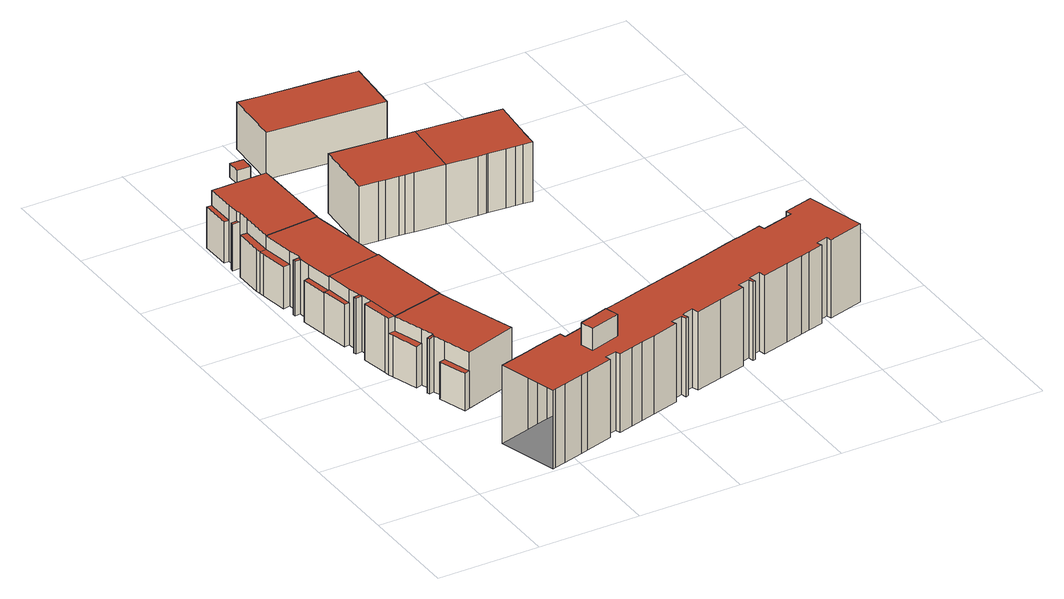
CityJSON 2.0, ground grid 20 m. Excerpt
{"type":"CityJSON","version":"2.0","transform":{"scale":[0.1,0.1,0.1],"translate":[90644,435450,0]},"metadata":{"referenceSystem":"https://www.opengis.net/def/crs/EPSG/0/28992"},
"CityObjects":{
"building1":{"type":"Building","attributes":{"TerrainHeight":2.54,"bron_tex":"UltraCAM-X 10cm juni 2008","voll_tex":"complete","bron_geo":"Lidar 15-30 punten - nov. 2008","status":"1"},"geometry":[{"type":"MultiSurface","lod":"2","boundaries":[[[0,1,2,3]],[[4,5,6,7,8,9,10,11,12,13,14]],[[15,16,17,18,19]],[[20,21,22,23]],[[24,25,26,27,28,29,30,31,32,33,34,35,36,37,38,39]],[[0,3,32,31]],[[2,1,30,40]],[[1,0,31,30]],[[14,13,26,25]],[[13,12,27,26]],[[12,11,28,27]],[[11,10,29,28]],[[10,9,40,29]],[[9,8,3,2]],[[8,7,33,32]],[[7,6,23,22]],[[6,5,37,36]],[[5,4,19,18]],[[18,17,38,37]],[[17,16,39,38]],[[16,15,24,39]],[[20,23,36,35]],[[22,21,34,33]],[[21,20,35,34]]],"semantics":{"surfaces":[{"type":"RoofSurface"},{"type":"GroundSurface"},{"type":"WallSurface"}],"values":[0,0,0,0,1,2,2,2,2,2,2,2,2,2,2,2,2,2,2,2,2,2,2,2]}}]},
"building2":{"type":"Building","attributes":{"TerrainHeight":2.43,"bron_tex":"UltraCAM-X 10cm juni 2008","voll_tex":"complete","bron_geo":"Lidar 15-30 punten - nov. 2008","status":"1"},"geometry":[{"type":"MultiSurface","lod":"2","boundaries":[[[41,42,43,44,45]],[[46,47,48,49,50,45,44,51,52,53,54]],[[55,56,57,58]],[[59,60,61,62]],[[63,64,65,66,67,25,24,68,69,70,71,72,73,74,75,76]],[[47,46,77,78]],[[46,54,65,64]],[[54,53,66,65]],[[53,52,67,66]],[[52,51,25,67]],[[51,44,4,14]],[[45,50,71,70]],[[50,49,62,61]],[[49,48,75,74]],[[48,47,55,58]],[[56,55,79,80]],[[58,57,76,75]],[[57,56,63,76]],[[59,62,74,73]],[[61,60,72,71]],[[60,59,73,72]],[[41,45,70,69]],[[44,43,15,19]],[[43,42,68,24]],[[42,41,69,68]]],"semantics":{"surfaces":[{"type":"RoofSurface"},{"type":"GroundSurface"},{"type":"WallSurface"}],"values":[0,0,0,0,1,2,2,2,2,2,2,2,2,2,2,2,2,2,2,2,2,2,2,2,2]}}]},
"building3":{"type":"Building","attributes":{"TerrainHeight":2.63,"bron_tex":"UltraCAM-X 10cm juni 2008","voll_tex":"complete","bron_geo":"Lidar 15-30 punten - nov. 2008","status":"1"},"geometry":[{"type":"MultiSurface","lod":"2","boundaries":[[[81,82,83,84,85]],[[86,87,88,89,90,78,77,91,92,93,94]],[[95,96,97,98]],[[99,80,79,100]],[[101,102,103,104,105,64,63,106,107,108,109,110,111,112,113,114]],[[84,83,113,112]],[[83,82,114,113]],[[82,81,101,114]],[[94,93,103,102]],[[93,92,104,103]],[[92,91,105,104]],[[91,77,64,105]],[[78,90,100,79]],[[90,89,108,107]],[[89,88,98,97]],[[88,87,112,111]],[[87,86,85,84]],[[95,98,111,110]],[[97,96,109,108]],[[96,95,110,109]],[[99,100,107,106]],[[80,99,106,63]]],"semantics":{"surfaces":[{"type":"RoofSurface"},{"type":"GroundSurface"},{"type":"WallSurface"}],"values":[0,0,0,0,1,2,2,2,2,2,2,2,2,2,2,2,2,2,2,2,2,2]}}]},
"building4":{"type":"Building","attributes":{"TerrainHeight":2.47,"bron_tex":"UltraCAM-X 10cm juni 2008","voll_tex":"complete","bron_geo":"Lidar 15-30 punten - nov. 2008","status":"1"},"geometry":[{"type":"MultiSurface","lod":"2","boundaries":[[[115,116,117,118,119,120,121,122,123,124,125]],[[126,127,81,85,128]],[[129,130,131,132]],[[133,134,135,136]],[[137,138,139,140,141,102,101,142,143,144,145,146,147,148,149,150]],[[115,125,138,151]],[[125,124,139,138]],[[124,123,140,139]],[[123,122,141,140]],[[122,121,102,141]],[[121,120,86,94]],[[120,119,128,85]],[[119,118,145,144]],[[118,117,136,135]],[[117,116,149,148]],[[116,115,132,131]],[[126,128,144,143]],[[81,127,142,101]],[[127,126,143,142]],[[129,132,151,137]],[[131,130,150,149]],[[130,129,137,150]],[[133,136,148,147]],[[135,134,146,145]],[[134,133,147,146]]],"semantics":{"surfaces":[{"type":"RoofSurface"},{"type":"GroundSurface"},{"type":"WallSurface"}],"values":[0,0,0,0,1,2,2,2,2,2,2,2,2,2,2,2,2,2,2,2,2,2,2,2,2]}}]},
"building5":{"type":"Building","attributes":{"TerrainHeight":2.58,"bron_tex":"UltraCAM-X 10cm juni 2008","voll_tex":"complete","bron_geo":"Lidar 15-30 punten - nov. 2008","status":"1"},"geometry":[{"type":"MultiSurface","lod":"2","boundaries":[[[152,153,154,155]],[[156,157,158,159]],[[152,155,157,156]],[[155,154,158,157]],[[154,153,159,158]],[[153,152,156,159]]],"semantics":{"surfaces":[{"type":"RoofSurface"},{"type":"GroundSurface"},{"type":"WallSurface"}],"values":[0,1,2,2,2,2]}}]},
"building6":{"type":"Building","attributes":{"TerrainHeight":3.5,"bron_tex":"UltraCAM-X 10cm juni 2008","voll_tex":"complete","bron_geo":"Lidar 15-30 punten - nov. 2008","status":"1"},"geometry":[{"type":"MultiSurface","lod":"2","boundaries":[[[160,161,162,163]],[[164,165,166,167,168,169,170,171,172,173,174,175,176,177,178,179,180,181,182,183,184,185,186,187,188,189,186,185,190,191,192,193,194,195,196,197,198,199,200,201,202,203,204,205,206,207,208,209,210,211,212,213,214,215,216,217,218,219,220,221,222,223,224,225,226,227,228,229,230,231,232,233]],[[234,235,236,237,238,239,240,241,242,243,244,245,246,247,248,249,250,251,252,253,254,255,256,257,258,259,260,261,262,263,264,265,266,267,268,269,270,271,272,273,274,275,276,277,278,279,280,281,282,283,284,285,286,287,288,289,290,291]],[[160,163,186,189]],[[163,162,187,186]],[[162,161,188,187]],[[161,160,189,188]],[[198,197,283,282]],[[197,196,284,283]],[[196,195,285,284]],[[195,194,286,285]],[[194,193,287,286]],[[193,192,288,287]],[[192,191,289,288]],[[191,190,290,289]],[[190,185,291,290]],[[185,184,292,291]],[[184,183,234,292]],[[183,182,293,234]],[[182,181,235,293]],[[181,180,294,235]],[[180,179,236,294]],[[179,178,295,236]],[[178,177,237,295]],[[177,176,238,237]],[[176,175,239,238]],[[175,174,240,239]],[[174,173,241,240]],[[173,172,296,241]],[[172,171,242,296]],[[171,170,243,242]],[[170,169,244,243]],[[169,168,245,244]],[[168,167,246,245]],[[167,166,247,246]],[[165,164,249,248]],[[164,233,250,249]],[[233,232,251,250]],[[232,231,252,251]],[[231,230,253,252]],[[230,229,297,253]],[[229,228,254,297]],[[228,227,255,254]],[[227,226,256,255]],[[226,225,257,256]],[[225,224,258,257]],[[224,223,259,258]],[[223,222,260,259]],[[222,221,261,260]],[[221,220,262,261]],[[220,219,263,262]],[[219,218,264,263]],[[218,217,265,264]],[[217,216,266,265]],[[216,215,267,266]],[[215,214,268,267]],[[214,213,269,268]],[[213,212,270,269]],[[212,211,271,270]],[[211,210,272,271]],[[210,209,298,272]],[[209,208,273,298]],[[208,207,274,273]],[[207,206,275,274]],[[206,205,276,275]],[[205,204,277,276]],[[204,203,278,277]],[[203,202,299,278]],[[202,201,279,299]],[[201,200,280,279]],[[200,199,281,280]]],"semantics":{"surfaces":[{"type":"RoofSurface"},{"type":"GroundSurface"},{"type":"WallSurface"}],"values":[0,0,1,2,2,2,2,2,2,2,2,2,2,2,2,2,2,2,2,2,2,2,2,2,2,2,2,2,2,2,2,2,2,2,2,2,2,2,2,2,2,2,2,2,2,2,2,2,2,2,2,2,2,2,2,2,2,2,2,2,2,2,2,2,2,2,2,2,2,2,2]}}]},
"building7":{"type":"Building","attributes":{"TerrainHeight":2.68,"bron_tex":"UltraCAM-X 10cm juni 2008","voll_tex":"complete","bron_geo":"Lidar 15-30 punten - nov. 2008","status":"1"},"geometry":[{"type":"MultiSurface","lod":"2","boundaries":[[[300,301,302,303,304,305,306,307,308,309,310]],[[311,312,313,314,315,316,317,318,319,320,321]],[[300,310,311,321]],[[310,309,312,311]],[[309,308,313,312]],[[308,307,314,313]],[[306,305,316,315]],[[305,304,317,316]],[[304,303,318,317]],[[303,302,319,318]],[[302,301,320,319]],[[301,300,321,320]]],"semantics":{"surfaces":[{"type":"RoofSurface"},{"type":"GroundSurface"},{"type":"WallSurface"}],"values":[0,1,2,2,2,2,2,2,2,2,2,2]}}]},
"building8":{"type":"Building","attributes":{"TerrainHeight":2.47,"bron_tex":"UltraCAM-X 10cm juni 2008","voll_tex":"complete","bron_geo":"Lidar 15-30 punten - nov. 2008","status":"1"},"geometry":[{"type":"MultiSurface","lod":"2","boundaries":[[[322,323,324,325,326,327,328]],[[329,330,331,332,333,334,335]],[[322,328,330,329]],[[328,327,331,330]],[[327,326,332,331]],[[326,325,333,332]],[[325,324,334,333]],[[324,323,335,334]],[[323,322,329,335]]],"semantics":{"surfaces":[{"type":"RoofSurface"},{"type":"GroundSurface"},{"type":"WallSurface"}],"values":[0,1,2,2,2,2,2,2,2]}}]},
"building9":{"type":"Building","attributes":{"TerrainHeight":2.69,"bron_tex":"UltraCAM-X 10cm juni 2008","voll_tex":"complete","bron_geo":"Lidar 15-30 punten - nov. 2008","status":"1"},"geometry":[{"type":"MultiSurface","lod":"2","boundaries":[[[307,306,336,337,338,339,340,341,342,343,344,345,346]],[[314,347,348,349,350,351,352,353,354,355,356,357,315]],[[307,346,347,314]],[[346,345,348,347]],[[345,344,349,348]],[[358,343,350,359]],[[343,342,351,350]],[[342,341,352,351]],[[341,340,353,352]],[[340,339,354,353]],[[339,338,355,354]],[[338,337,356,355]],[[337,336,357,356]],[[336,306,315,357]]],"semantics":{"surfaces":[{"type":"RoofSurface"},{"type":"GroundSurface"},{"type":"WallSurface"}],"values":[0,1,2,2,2,2,2,2,2,2,2,2,2,2]}}]}
},
"vertices":[
[100,301,75],[118,246,75],[128,250,75],[111,304,75],[78,416,112],[97,357,112],[105,333,112],[103,327,112],[111,304,112],[128,250,112],[232,283,112],[224,307,112],[209,354,112],[189,419,112],[182,441,112],[65,413,83],[68,404,83],[84,352,83],[97,357,83],[78,416,83],[91,329,111],[93,324,111],[103,327,111],[105,333,111],[65,413,0],[182,441,0],[189,419,0],[209,354,0],[224,307,0],[232,283,0],[118,246,0],[100,301,0],[111,304,0],[103,327,0],[93,324,0],[91,329,0],[105,333,0],[97,357,0],[84,352,0],[68,404,0],[128,250,0],
[54,476,113],[63,423,113],[65,413,113],[78,416,113],[68,478,113],[156,602,113],[48,585,113],[56,531,113],[60,507,113],[64,502,113],[182,441,113],[178,464,113],[167,530,113],[159,580,113],[48,585,85],[37,583,85],[46,530,85],[56,531,85],[50,506,112],[51,500,112],[64,502,112],[60,507,112],[37,583,0],[156,602,0],[159,580,0],[167,530,0],[178,464,0],[63,423,0],[54,476,0],[68,478,0],[64,502,0],[51,500,0],[50,506,0],[60,507,0],[56,531,0],[46,530,0],[156,602,111],[48,585,111],[48,585,83],[37,583,83],
[10,753,84],[11,743,84],[20,690,84],[33,692,84],[23,754,84],[23,754,111],[33,692,111],[37,668,111],[35,661,111],[39,638,111],[152,624,111],[144,677,111],[133,740,111],[129,763,111],[24,666,109],[25,660,109],[35,661,109],[37,668,109],[28,636,83],[39,638,83],[10,753,0],[129,763,0],[133,740,0],[144,677,0],[152,624,0],[28,636,0],[39,638,0],[35,661,0],[25,660,0],[24,666,0],[37,668,0],[33,692,0],[20,690,0],[11,743,0],
[17,928,112],[18,871,112],[19,847,112],[22,841,112],[22,817,112],[23,754,112],[129,763,112],[129,787,112],[128,851,112],[127,904,112],[127,930,112],[8,817,84],[9,762,84],[22,817,84],[7,928,82],[8,871,82],[18,871,82],[17,928,82],[8,847,93],[8,841,93],[22,841,93],[19,847,93],[7,928,0],[127,930,0],[127,904,0],[128,851,0],[129,787,0],[9,762,0],[8,817,0],[22,817,0],[22,841,0],[8,841,0],[8,847,0],[19,847,0],[18,871,0],[8,871,0],[17,928,0],
[158,1081,27],[184,1080,27],[185,1106,27],[159,1107,27],[158,1081,0],[159,1107,0],[185,1106,0],[184,1080,0],
[268,111,201],[276,85,201],[336,104,201],[328,130,201],[810,189,157],[879,208,157],[847,323,157],[791,308,157],[794,296,157],[730,278,157],[727,290,157],[695,281,157],[677,276,157],[674,276,157],[652,270,157],[597,254,157],[539,238,157],[517,232,157],[508,230,157],[494,226,157],[453,215,157],[438,211,157],[417,205,157],[380,195,157],[369,192,157],[359,189,157],[328,130,157],[336,104,157],[276,85,157],[268,111,157],[338,183,157],[307,175,157],[310,163,157],[258,148,157],[255,160,157],[224,152,157],[202,146,157],[179,139,157],[119,123,157],[151,7,157],[157,9,157],[180,15,157],[219,26,157],[233,30,157],[287,45,157],[284,55,157],[307,61,157],[310,51,157],[339,59,157],[363,66,157],[391,73,157],[443,88,157],[440,98,157],[463,104,157],[466,94,157],[472,96,157],[468,109,157],[491,115,157],[495,102,157],[548,117,157],[601,131,157],[599,142,157],[622,148,157],[625,138,157],[630,139,157],[627,152,157],[650,159,157],[653,146,157],[706,160,157],[740,169,157],[758,174,157],[787,182,157],[784,192,157],[807,199,157],[380,195,0],[438,211,0],[494,226,0],[517,232,0],[539,238,0],[597,254,0],[652,270,0],[674,276,0],[695,281,0],[727,290,0],[730,278,0],[794,296,0],[791,308,0],[847,323,0],[879,208,0],[810,189,0],[807,199,0],[784,192,0],[787,182,0],[758,174,0],[706,160,0],[653,146,0],[650,159,0],[627,152,0],[630,139,0],[625,138,0],[622,148,0],[599,142,0],[601,131,0],[548,117,0],[495,102,0],[491,115,0],[468,109,0],[472,96,0],[466,94,0],[463,104,0],[440,98,0],[443,88,0],[391,73,0],[339,59,0],[310,51,0],[307,61,0],[284,55,0],[287,45,0],[233,30,0],[180,15,0],[157,9,0],[151,7,0],[119,123,0],[179,139,0],[202,146,0],[224,152,0],[255,160,0],[258,148,0],[310,163,0],[307,175,0],[338,183,0],[359,189,0],[369,192,0],[417,205,0],[453,215,0],[508,230,0],[677,276,0],[740,169,0],[363,66,0],[219,26,0],
[235,801,119],[272,798,119],[285,797,119],[311,795,119],[322,794,119],[339,793,119],[399,788,119],[408,907,119],[387,909,119],[270,918,119],[244,920,119],[244,920,0],[270,918,0],[387,909,0],[408,907,0],[399,788,0],[339,793,0],[322,794,0],[311,795,0],[285,797,0],[272,798,0],[235,801,0],
[208,1068,94],[437,1050,94],[446,1161,94],[444,1161,94],[404,1164,94],[259,1175,94],[215,1179,94],[208,1068,0],[215,1179,0],[259,1175,0],[404,1164,0],[444,1161,0],[446,1161,0],[437,1050,0],
[460,783,119],[477,782,119],[480,782,119],[514,779,119],[532,778,119],[546,777,119],[564,775,119],[566,808,119],[574,894,119],[548,896,119],[431,906,119],[431,906,0],[548,896,0],[574,894,0],[566,808,0],[564,775,0],[546,777,0],[532,778,0],[514,779,0],[480,782,0],[477,782,0],[460,783,0],[567,816,119],[567,816,0]
]}
